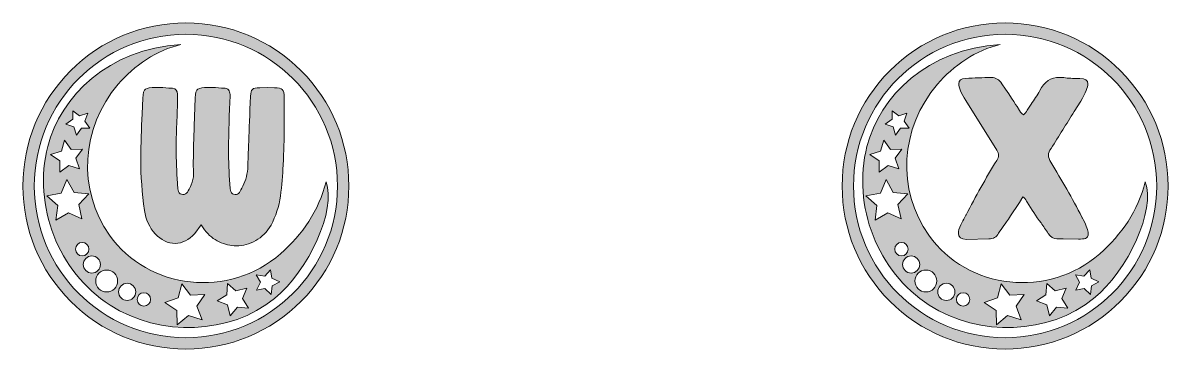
# Model space of a CAD drawing. Header units: inches. Extents: x 0.5 to 37.5, y -17.5 to -0.5.
# Drawn here: x 30.51 to 37.49, y -12.49 to -10.51 of the extents above; entities that cross this region are included whole.
import ezdxf

# ---------------------------------------------------------------- set-up
doc = ezdxf.new("R2010")
doc.units = ezdxf.units.IN
doc.header["$MEASUREMENT"] = 0
doc.layers.add('Layer 1', color=7, linetype='Continuous')

# ---------------------------------------------------------------- blocks, each defined once
blk = doc.blocks.new('block 7')
at = {"layer": 'Layer 1', "true_color": 0xdaaa6d}
h = blk.add_hatch(color=43, dxfattribs=at)
h.dxf.hatch_style = 2
edge = h.paths.add_edge_path()
edge.add_spline(control_points=[(37.2033, -10.7966), (37.0155, -10.6088), (36.7657, -10.5053), (36.5, -10.5053), (36.2343, -10.5053), (35.9845, -10.6088), (35.7966, -10.7966), (35.6088, -10.9845), (35.5053, -11.2343), (35.5053, -11.5), (35.5053, -11.7657), (35.6088, -12.0155), (35.7966, -12.2033), (35.9845, -12.3912), (36.2343, -12.4947), (36.5, -12.4947), (36.7657, -12.4947), (37.0155, -12.3912), (37.2033, -12.2033), (37.3912, -12.0155), (37.4947, -11.7657), (37.4947, -11.5), (37.4947, -11.2343), (37.3912, -10.9845), (37.2033, -10.7966)], knot_values=[0, 0, 0, 0, 1, 1, 1, 2, 2, 2, 3, 3, 3, 4, 4, 4, 5, 5, 5, 6, 6, 6, 7, 7, 7, 8, 8, 8, 8], degree=3, periodic=1)
edge = h.paths.add_edge_path()
edge.add_spline(control_points=[(36.5, -12.4254), (35.9889, -12.4254), (35.5746, -12.0111), (35.5746, -11.5), (35.5746, -10.9889), (35.9889, -10.5746), (36.5, -10.5746), (37.0111, -10.5746), (37.4254, -10.9889), (37.4254, -11.5), (37.4254, -12.0111), (37.0111, -12.4254), (36.5, -12.4254)], knot_values=[0, 0, 0, 0, 1, 1, 1, 2, 2, 2, 3, 3, 3, 4, 4, 4, 4], degree=3, periodic=1)
h = blk.add_hatch(color=43, dxfattribs=at)
h.dxf.hatch_style = 2
edge = h.paths.add_edge_path()
edge.add_spline(control_points=[(37.3557, -11.4749), (37.3103, -11.6525), (37.2129, -11.7943), (37.0777, -11.9133), (36.7665, -12.1872), (36.2717, -12.136), (36.034, -11.7998), (35.8381, -11.5227), (35.8574, -11.1491), (36.0875, -10.878), (36.1803, -10.7687), (36.3257, -10.6687), (36.4691, -10.6378), (36.0299, -10.6613), (35.7339, -10.9545), (35.6569, -11.2583), (35.5648, -11.6213), (35.7211, -12.0226), (36.037, -12.2261), (36.3434, -12.4233), (36.7691, -12.4066), (37.0403, -12.1867), (37.2528, -12.0144), (37.4189, -11.6419), (37.3557, -11.4749)], knot_values=[0, 0, 0, 0, 1, 1, 1, 2, 2, 2, 3, 3, 3, 4, 4, 4, 5, 5, 5, 6, 6, 6, 7, 7, 7, 8, 8, 8, 8], degree=3, periodic=1)
h.paths.add_polyline_path([(35.8097, -11.0408), (35.8514, -11.0725), (35.9011, -11.0561), (35.8839, -11.1055), (35.9148, -11.1477), (35.8625, -11.1466), (35.8319, -11.1891), (35.8168, -11.139), (35.7669, -11.123), (35.8099, -11.0931)])
h.paths.add_polyline_path([(35.7399, -11.2867), (35.7596, -11.2207), (35.8, -11.2765), (35.8689, -11.2748), (35.8283, -11.3305), (35.8511, -11.3955), (35.7856, -11.374), (35.7309, -11.4158), (35.731, -11.347), (35.6744, -11.3078)])
h.paths.add_polyline_path([(35.7073, -11.7082), (35.718, -11.6194), (35.6509, -11.5602), (35.7387, -11.543), (35.7742, -11.4609), (35.8177, -11.5391), (35.9067, -11.5475), (35.8459, -11.613), (35.8654, -11.7003), (35.7842, -11.6627)])
edge = h.paths.add_edge_path()
edge.add_spline(control_points=[(35.8263, -11.8854), (35.8263, -11.8628), (35.8447, -11.8444), (35.8673, -11.8444), (35.89, -11.8444), (35.9083, -11.8628), (35.9083, -11.8854), (35.9083, -11.9081), (35.89, -11.9264), (35.8673, -11.9264), (35.8447, -11.9264), (35.8263, -11.9081), (35.8263, -11.8854)], knot_values=[0, 0, 0, 0, 1, 1, 1, 2, 2, 2, 3, 3, 3, 4, 4, 4, 4], degree=3, periodic=1)
edge = h.paths.add_edge_path()
edge.add_spline(control_points=[(35.874, -11.9788), (35.874, -11.9499), (35.8974, -11.9264), (35.9263, -11.9264), (35.9553, -11.9264), (35.9787, -11.9499), (35.9787, -11.9788), (35.9787, -12.0077), (35.9553, -12.0312), (35.9263, -12.0312), (35.8974, -12.0312), (35.874, -12.0077), (35.874, -11.9788)], knot_values=[0, 0, 0, 0, 1, 1, 1, 2, 2, 2, 3, 3, 3, 4, 4, 4, 4], degree=3, periodic=1)
edge = h.paths.add_edge_path()
edge.add_spline(control_points=[(36.0165, -12.1459), (35.9797, -12.1459), (35.9499, -12.116), (35.9499, -12.0793), (35.9499, -12.0425), (35.9797, -12.0127), (36.0165, -12.0127), (36.0533, -12.0127), (36.0831, -12.0425), (36.0831, -12.0793), (36.0831, -12.116), (36.0533, -12.1459), (36.0165, -12.1459)], knot_values=[0, 0, 0, 0, 1, 1, 1, 2, 2, 2, 3, 3, 3, 4, 4, 4, 4], degree=3, periodic=1)
edge = h.paths.add_edge_path()
edge.add_spline(control_points=[(36.1416, -12.1982), (36.1126, -12.1982), (36.0892, -12.1748), (36.0892, -12.1459), (36.0892, -12.1169), (36.1126, -12.0935), (36.1416, -12.0935), (36.1705, -12.0935), (36.1939, -12.1169), (36.1939, -12.1459), (36.1939, -12.1748), (36.1705, -12.1982), (36.1416, -12.1982)], knot_values=[0, 0, 0, 0, 1, 1, 1, 2, 2, 2, 3, 3, 3, 4, 4, 4, 4], degree=3, periodic=1)
edge = h.paths.add_edge_path()
edge.add_spline(control_points=[(36.2436, -12.2326), (36.2209, -12.2326), (36.2026, -12.2142), (36.2026, -12.1916), (36.2026, -12.1689), (36.2209, -12.1506), (36.2436, -12.1506), (36.2662, -12.1506), (36.2846, -12.1689), (36.2846, -12.1916), (36.2846, -12.2142), (36.2662, -12.2326), (36.2436, -12.2326)], knot_values=[0, 0, 0, 0, 1, 1, 1, 2, 2, 2, 3, 3, 3, 4, 4, 4, 4], degree=3, periodic=1)
h.paths.add_polyline_path([(36.5989, -12.3153), (36.515, -12.2908), (36.4473, -12.346), (36.4447, -12.2587), (36.3713, -12.2114), (36.4535, -12.1819), (36.4758, -12.0975), (36.5292, -12.1666), (36.6164, -12.1617), (36.5673, -12.2339)])
h.paths.add_polyline_path([(36.8141, -12.2385), (36.7704, -12.2917), (36.7547, -12.2247), (36.6906, -12.1996), (36.7495, -12.1639), (36.7536, -12.0952), (36.8057, -12.1403), (36.8723, -12.1229), (36.8456, -12.1863), (36.8827, -12.2443)])
h.paths.add_polyline_path([(37.0265, -12.1089), (37.0203, -12.1608), (36.9828, -12.1243), (36.9315, -12.1344), (36.9547, -12.0875), (36.9292, -12.0417), (36.981, -12.0493), (37.0166, -12.0109), (37.0254, -12.0625), (37.0729, -12.0845)])
at = {"layer": 'Layer 1', "lineweight": 0}
for points in [[(35.8097, -11.0408), (35.8514, -11.0725), (35.9011, -11.0561), (35.8839, -11.1055), (35.9148, -11.1477), (35.8625, -11.1466), (35.8319, -11.1891), (35.8168, -11.139), (35.7669, -11.123), (35.8099, -11.0931), (35.8097, -11.0408)], [(35.7399, -11.2867), (35.7596, -11.2207), (35.8, -11.2765), (35.8689, -11.2748), (35.8283, -11.3305), (35.8511, -11.3955), (35.7856, -11.374), (35.7309, -11.4158), (35.731, -11.347), (35.6744, -11.3078), (35.7399, -11.2867)], [(35.7073, -11.7082), (35.718, -11.6194), (35.6509, -11.5602), (35.7387, -11.543), (35.7742, -11.4609), (35.8177, -11.5391), (35.9067, -11.5475), (35.8459, -11.613), (35.8654, -11.7003), (35.7842, -11.6627), (35.7073, -11.7082)], [(37.0265, -12.1089), (37.0203, -12.1608), (36.9828, -12.1243), (36.9315, -12.1344), (36.9547, -12.0875), (36.9292, -12.0417), (36.981, -12.0493), (37.0166, -12.0109), (37.0254, -12.0625), (37.0729, -12.0845), (37.0265, -12.1089)], [(36.5989, -12.3153), (36.515, -12.2908), (36.4473, -12.346), (36.4447, -12.2587), (36.3713, -12.2114), (36.4535, -12.1819), (36.4758, -12.0975), (36.5292, -12.1666), (36.6164, -12.1617), (36.5673, -12.2339), (36.5989, -12.3153)], [(36.8141, -12.2385), (36.7704, -12.2917), (36.7547, -12.2247), (36.6906, -12.1996), (36.7495, -12.1639), (36.7536, -12.0952), (36.8057, -12.1403), (36.8723, -12.1229), (36.8456, -12.1863), (36.8827, -12.2443), (36.8141, -12.2385)]]:
    blk.add_lwpolyline(points, dxfattribs=at)
for points, knots in [([(37.2033, -10.7966), (37.0155, -10.6088), (36.7657, -10.5053), (36.5, -10.5053), (36.2343, -10.5053), (35.9845, -10.6088), (35.7966, -10.7966), (35.6088, -10.9845), (35.5053, -11.2343), (35.5053, -11.5), (35.5053, -11.7657), (35.6088, -12.0155), (35.7966, -12.2033), (35.9845, -12.3912), (36.2343, -12.4947), (36.5, -12.4947), (36.7657, -12.4947), (37.0155, -12.3912), (37.2033, -12.2033), (37.3912, -12.0155), (37.4947, -11.7657), (37.4947, -11.5), (37.4947, -11.2343), (37.3912, -10.9845), (37.2033, -10.7966)], [0, 0, 0, 0, 1, 1, 1, 2, 2, 2, 3, 3, 3, 4, 4, 4, 5, 5, 5, 6, 6, 6, 7, 7, 7, 8, 8, 8, 8]), ([(36.5, -12.4254), (35.9889, -12.4254), (35.5746, -12.0111), (35.5746, -11.5), (35.5746, -10.9889), (35.9889, -10.5746), (36.5, -10.5746), (37.0111, -10.5746), (37.4254, -10.9889), (37.4254, -11.5), (37.4254, -12.0111), (37.0111, -12.4254), (36.5, -12.4254)], [0, 0, 0, 0, 1, 1, 1, 2, 2, 2, 3, 3, 3, 4, 4, 4, 4]), ([(37.3557, -11.4749), (37.3103, -11.6525), (37.2129, -11.7943), (37.0777, -11.9133), (36.7665, -12.1872), (36.2717, -12.136), (36.034, -11.7998), (35.8381, -11.5227), (35.8574, -11.1491), (36.0875, -10.878), (36.1803, -10.7687), (36.3257, -10.6687), (36.4691, -10.6378), (36.0299, -10.6613), (35.7339, -10.9545), (35.6569, -11.2583), (35.5648, -11.6213), (35.7211, -12.0226), (36.037, -12.2261), (36.3434, -12.4233), (36.7691, -12.4066), (37.0403, -12.1867), (37.2528, -12.0144), (37.4189, -11.6419), (37.3557, -11.4749)], [0, 0, 0, 0, 1, 1, 1, 2, 2, 2, 3, 3, 3, 4, 4, 4, 5, 5, 5, 6, 6, 6, 7, 7, 7, 8, 8, 8, 8]), ([(35.8263, -11.8854), (35.8263, -11.8628), (35.8447, -11.8444), (35.8673, -11.8444), (35.89, -11.8444), (35.9083, -11.8628), (35.9083, -11.8854), (35.9083, -11.9081), (35.89, -11.9264), (35.8673, -11.9264), (35.8447, -11.9264), (35.8263, -11.9081), (35.8263, -11.8854)], [0, 0, 0, 0, 1, 1, 1, 2, 2, 2, 3, 3, 3, 4, 4, 4, 4]), ([(35.874, -11.9788), (35.874, -11.9499), (35.8974, -11.9264), (35.9263, -11.9264), (35.9553, -11.9264), (35.9787, -11.9499), (35.9787, -11.9788), (35.9787, -12.0077), (35.9553, -12.0312), (35.9263, -12.0312), (35.8974, -12.0312), (35.874, -12.0077), (35.874, -11.9788)], [0, 0, 0, 0, 1, 1, 1, 2, 2, 2, 3, 3, 3, 4, 4, 4, 4]), ([(36.0165, -12.1459), (35.9797, -12.1459), (35.9499, -12.116), (35.9499, -12.0793), (35.9499, -12.0425), (35.9797, -12.0127), (36.0165, -12.0127), (36.0533, -12.0127), (36.0831, -12.0425), (36.0831, -12.0793), (36.0831, -12.116), (36.0533, -12.1459), (36.0165, -12.1459)], [0, 0, 0, 0, 1, 1, 1, 2, 2, 2, 3, 3, 3, 4, 4, 4, 4]), ([(36.1416, -12.1982), (36.1126, -12.1982), (36.0892, -12.1748), (36.0892, -12.1459), (36.0892, -12.1169), (36.1126, -12.0935), (36.1416, -12.0935), (36.1705, -12.0935), (36.1939, -12.1169), (36.1939, -12.1459), (36.1939, -12.1748), (36.1705, -12.1982), (36.1416, -12.1982)], [0, 0, 0, 0, 1, 1, 1, 2, 2, 2, 3, 3, 3, 4, 4, 4, 4]), ([(36.2436, -12.2326), (36.2209, -12.2326), (36.2026, -12.2142), (36.2026, -12.1916), (36.2026, -12.1689), (36.2209, -12.1506), (36.2436, -12.1506), (36.2662, -12.1506), (36.2846, -12.1689), (36.2846, -12.1916), (36.2846, -12.2142), (36.2662, -12.2326), (36.2436, -12.2326)], [0, 0, 0, 0, 1, 1, 1, 2, 2, 2, 3, 3, 3, 4, 4, 4, 4])]:
    blk.add_open_spline(points, degree=3, knots=knots, dxfattribs=at)
blk = doc.blocks.new('block 6')
at = {"layer": 'Layer 1', "true_color": 0xdaaa6d}
h = blk.add_hatch(color=43, dxfattribs=at)
h.dxf.hatch_style = 2
edge = h.paths.add_edge_path()
edge.add_spline(control_points=[(36.2148, -11.7898), (36.2148, -11.7751), (36.2197, -11.7576), (36.2295, -11.7372), (36.2482, -11.6996), (36.2593, -11.6792), (36.2625, -11.6759), (36.3197, -11.5633), (36.3817, -11.4531), (36.4486, -11.3454), (36.456, -11.3339), (36.4596, -11.3233), (36.4596, -11.3135), (36.4596, -11.3029), (36.456, -11.2923), (36.4486, -11.2817), (36.4486, -11.2817), (36.2601, -10.9793), (36.2601, -10.9793), (36.2315, -10.9344), (36.2172, -10.9001), (36.2172, -10.8764), (36.2172, -10.856), (36.2311, -10.8454), (36.2589, -10.8446), (36.3111, -10.8405), (36.3637, -10.8385), (36.4168, -10.8385), (36.4429, -10.8385), (36.4641, -10.8511), (36.4805, -10.8764), (36.5433, -10.9703), (36.5772, -11.0213), (36.5821, -11.0295), (36.5886, -11.0442), (36.5984, -11.0564), (36.6115, -11.0662), (36.6221, -11.0589), (36.6298, -11.0495), (36.6347, -11.038), (36.6347, -11.038), (36.658, -11.0013), (36.658, -11.0013), (36.6776, -10.9744), (36.6955, -10.9466), (36.7119, -10.9181), (36.7388, -10.8642), (36.7788, -10.8373), (36.8319, -10.8373), (36.8425, -10.8373), (36.8547, -10.8383), (36.8686, -10.8403), (36.8825, -10.8424), (36.8969, -10.8434), (36.912, -10.8434), (36.9271, -10.8434), (36.942, -10.8438), (36.9567, -10.8446), (36.9894, -10.8446), (37.0057, -10.8556), (37.0057, -10.8777), (37.0057, -10.8972), (36.991, -10.9319), (36.9616, -10.9817), (36.9616, -10.9817), (36.9212, -11.0454), (36.9212, -11.0454), (36.8755, -11.1205), (36.8286, -11.1956), (36.7804, -11.2707), (36.7698, -11.2854), (36.7645, -11.2993), (36.7645, -11.3123), (36.7645, -11.3254), (36.7694, -11.3397), (36.7792, -11.3552), (36.8461, -11.4637), (36.9094, -11.5751), (36.969, -11.6894), (36.9706, -11.6943), (36.9731, -11.6996), (36.9763, -11.7053), (36.9967, -11.7437), (37.0069, -11.7714), (37.0069, -11.7886), (37.0069, -11.8057), (37.0014, -11.8159), (36.9904, -11.8192), (36.9794, -11.8224), (36.9653, -11.8241), (36.9482, -11.8241), (36.9482, -11.8241), (36.8539, -11.8229), (36.8539, -11.8229), (36.8539, -11.8229), (36.8159, -11.8216), (36.8159, -11.8216), (36.7955, -11.8216), (36.778, -11.8108), (36.7633, -11.7892), (36.7486, -11.7676), (36.7339, -11.7462), (36.7192, -11.7249), (36.6882, -11.6841), (36.66, -11.6417), (36.6347, -11.5976), (36.6347, -11.5976), (36.6311, -11.5915), (36.6311, -11.5915), (36.6253, -11.58), (36.618, -11.5719), (36.609, -11.567), (36.547, -11.6617), (36.5082, -11.7196), (36.4927, -11.7408), (36.4813, -11.7563), (36.4702, -11.7723), (36.4596, -11.7886), (36.4474, -11.8114), (36.4278, -11.8229), (36.4009, -11.8229), (36.4009, -11.8229), (36.2637, -11.8253), (36.2637, -11.8253), (36.2311, -11.8237), (36.2148, -11.8118), (36.2148, -11.7898)], knot_values=[0, 0, 0, 0, 1, 1, 1, 2, 2, 2, 3, 3, 3, 4, 4, 4, 5, 5, 5, 6, 6, 6, 7, 7, 7, 8, 8, 8, 9, 9, 9, 10, 10, 10, 11, 11, 11, 12, 12, 12, 13, 13, 13, 14, 14, 14, 15, 15, 15, 16, 16, 16, 17, 17, 17, 18, 18, 18, 19, 19, 19, 20, 20, 20, 21, 21, 21, 22, 22, 22, 23, 23, 23, 24, 24, 24, 25, 25, 25, 26, 26, 26, 27, 27, 27, 28, 28, 28, 29, 29, 29, 30, 30, 30, 31, 31, 31, 32, 32, 32, 33, 33, 33, 34, 34, 34, 35, 35, 35, 36, 36, 36, 37, 37, 37, 38, 38, 38, 39, 39, 39, 40, 40, 40, 41, 41, 41, 42, 42, 42, 42], degree=3, periodic=1)
at = {"layer": 'Layer 1', "lineweight": 0}
blk.add_open_spline([(36.2148, -11.7898), (36.2148, -11.7751), (36.2197, -11.7576), (36.2295, -11.7372), (36.2482, -11.6996), (36.2593, -11.6792), (36.2625, -11.6759), (36.3197, -11.5633), (36.3817, -11.4531), (36.4486, -11.3454), (36.456, -11.3339), (36.4596, -11.3233), (36.4596, -11.3135), (36.4596, -11.3029), (36.456, -11.2923), (36.4486, -11.2817), (36.4486, -11.2817), (36.2601, -10.9793), (36.2601, -10.9793), (36.2315, -10.9344), (36.2172, -10.9001), (36.2172, -10.8764), (36.2172, -10.856), (36.2311, -10.8454), (36.2589, -10.8446), (36.3111, -10.8405), (36.3637, -10.8385), (36.4168, -10.8385), (36.4429, -10.8385), (36.4641, -10.8511), (36.4805, -10.8764), (36.5433, -10.9703), (36.5772, -11.0213), (36.5821, -11.0295), (36.5886, -11.0442), (36.5984, -11.0564), (36.6115, -11.0662), (36.6221, -11.0589), (36.6298, -11.0495), (36.6347, -11.038), (36.6347, -11.038), (36.658, -11.0013), (36.658, -11.0013), (36.6776, -10.9744), (36.6955, -10.9466), (36.7119, -10.9181), (36.7388, -10.8642), (36.7788, -10.8373), (36.8319, -10.8373), (36.8425, -10.8373), (36.8547, -10.8383), (36.8686, -10.8403), (36.8825, -10.8424), (36.8969, -10.8434), (36.912, -10.8434), (36.9271, -10.8434), (36.942, -10.8438), (36.9567, -10.8446), (36.9894, -10.8446), (37.0057, -10.8556), (37.0057, -10.8777), (37.0057, -10.8972), (36.991, -10.9319), (36.9616, -10.9817), (36.9616, -10.9817), (36.9212, -11.0454), (36.9212, -11.0454), (36.8755, -11.1205), (36.8286, -11.1956), (36.7804, -11.2707), (36.7698, -11.2854), (36.7645, -11.2993), (36.7645, -11.3123), (36.7645, -11.3254), (36.7694, -11.3397), (36.7792, -11.3552), (36.8461, -11.4637), (36.9094, -11.5751), (36.969, -11.6894), (36.9706, -11.6943), (36.9731, -11.6996), (36.9763, -11.7053), (36.9967, -11.7437), (37.0069, -11.7714), (37.0069, -11.7886), (37.0069, -11.8057), (37.0014, -11.8159), (36.9904, -11.8192), (36.9794, -11.8224), (36.9653, -11.8241), (36.9482, -11.8241), (36.9482, -11.8241), (36.8539, -11.8229), (36.8539, -11.8229), (36.8539, -11.8229), (36.8159, -11.8216), (36.8159, -11.8216), (36.7955, -11.8216), (36.778, -11.8108), (36.7633, -11.7892), (36.7486, -11.7676), (36.7339, -11.7462), (36.7192, -11.7249), (36.6882, -11.6841), (36.66, -11.6417), (36.6347, -11.5976), (36.6347, -11.5976), (36.6311, -11.5915), (36.6311, -11.5915), (36.6253, -11.58), (36.618, -11.5719), (36.609, -11.567), (36.547, -11.6617), (36.5082, -11.7196), (36.4927, -11.7408), (36.4813, -11.7563), (36.4702, -11.7723), (36.4596, -11.7886), (36.4474, -11.8114), (36.4278, -11.8229), (36.4009, -11.8229), (36.4009, -11.8229), (36.2637, -11.8253), (36.2637, -11.8253), (36.2311, -11.8237), (36.2148, -11.8118), (36.2148, -11.7898)], degree=3, knots=[0, 0, 0, 0, 1, 1, 1, 2, 2, 2, 3, 3, 3, 4, 4, 4, 5, 5, 5, 6, 6, 6, 7, 7, 7, 8, 8, 8, 9, 9, 9, 10, 10, 10, 11, 11, 11, 12, 12, 12, 13, 13, 13, 14, 14, 14, 15, 15, 15, 16, 16, 16, 17, 17, 17, 18, 18, 18, 19, 19, 19, 20, 20, 20, 21, 21, 21, 22, 22, 22, 23, 23, 23, 24, 24, 24, 25, 25, 25, 26, 26, 26, 27, 27, 27, 28, 28, 28, 29, 29, 29, 30, 30, 30, 31, 31, 31, 32, 32, 32, 33, 33, 33, 34, 34, 34, 35, 35, 35, 36, 36, 36, 37, 37, 37, 38, 38, 38, 39, 39, 39, 40, 40, 40, 41, 41, 41, 42, 42, 42, 42], dxfattribs=at)
at = {"layer": 'Layer 1'}
blk.add_blockref('block 7', (0, 0), dxfattribs=at)
blk = doc.blocks.new('block 9')
at = {"layer": 'Layer 1', "true_color": 0xdaaa6d}
h = blk.add_hatch(color=43, dxfattribs=at)
h.dxf.hatch_style = 2
edge = h.paths.add_edge_path()
edge.add_spline(control_points=[(32.2033, -10.7966), (32.0155, -10.6088), (31.7657, -10.5053), (31.5, -10.5053), (31.2343, -10.5053), (30.9845, -10.6088), (30.7966, -10.7966), (30.6088, -10.9845), (30.5053, -11.2343), (30.5053, -11.5), (30.5053, -11.7657), (30.6088, -12.0155), (30.7966, -12.2033), (30.9845, -12.3912), (31.2343, -12.4947), (31.5, -12.4947), (31.7657, -12.4947), (32.0155, -12.3912), (32.2033, -12.2033), (32.3912, -12.0155), (32.4947, -11.7657), (32.4947, -11.5), (32.4947, -11.2343), (32.3912, -10.9845), (32.2033, -10.7966)], knot_values=[0, 0, 0, 0, 1, 1, 1, 2, 2, 2, 3, 3, 3, 4, 4, 4, 5, 5, 5, 6, 6, 6, 7, 7, 7, 8, 8, 8, 8], degree=3, periodic=1)
edge = h.paths.add_edge_path()
edge.add_spline(control_points=[(31.5, -12.4254), (30.9889, -12.4254), (30.5746, -12.0111), (30.5746, -11.5), (30.5746, -10.9889), (30.9889, -10.5746), (31.5, -10.5746), (32.0111, -10.5746), (32.4254, -10.9889), (32.4254, -11.5), (32.4254, -12.0111), (32.0111, -12.4254), (31.5, -12.4254)], knot_values=[0, 0, 0, 0, 1, 1, 1, 2, 2, 2, 3, 3, 3, 4, 4, 4, 4], degree=3, periodic=1)
h = blk.add_hatch(color=43, dxfattribs=at)
h.dxf.hatch_style = 2
edge = h.paths.add_edge_path()
edge.add_spline(control_points=[(32.3557, -11.4749), (32.3103, -11.6525), (32.2129, -11.7943), (32.0777, -11.9133), (31.7665, -12.1872), (31.2717, -12.136), (31.034, -11.7998), (30.8381, -11.5227), (30.8574, -11.1491), (31.0875, -10.878), (31.1803, -10.7687), (31.3257, -10.6687), (31.4691, -10.6378), (31.0299, -10.6613), (30.7339, -10.9545), (30.6569, -11.2583), (30.5648, -11.6213), (30.7211, -12.0226), (31.037, -12.2261), (31.3434, -12.4233), (31.7691, -12.4066), (32.0403, -12.1867), (32.2528, -12.0144), (32.4189, -11.6419), (32.3557, -11.4749)], knot_values=[0, 0, 0, 0, 1, 1, 1, 2, 2, 2, 3, 3, 3, 4, 4, 4, 5, 5, 5, 6, 6, 6, 7, 7, 7, 8, 8, 8, 8], degree=3, periodic=1)
h.paths.add_polyline_path([(30.8097, -11.0408), (30.8514, -11.0725), (30.9011, -11.0561), (30.8839, -11.1055), (30.9148, -11.1477), (30.8625, -11.1466), (30.8319, -11.1891), (30.8168, -11.139), (30.7669, -11.123), (30.8099, -11.0931)])
h.paths.add_polyline_path([(30.7399, -11.2867), (30.7596, -11.2207), (30.8, -11.2765), (30.8689, -11.2748), (30.8283, -11.3305), (30.8511, -11.3955), (30.7856, -11.374), (30.7309, -11.4158), (30.731, -11.347), (30.6744, -11.3078)])
h.paths.add_polyline_path([(30.7073, -11.7082), (30.718, -11.6194), (30.6509, -11.5602), (30.7387, -11.543), (30.7742, -11.4609), (30.8177, -11.5391), (30.9067, -11.5475), (30.8459, -11.613), (30.8654, -11.7003), (30.7842, -11.6627)])
edge = h.paths.add_edge_path()
edge.add_spline(control_points=[(30.8263, -11.8854), (30.8263, -11.8628), (30.8447, -11.8444), (30.8673, -11.8444), (30.89, -11.8444), (30.9083, -11.8628), (30.9083, -11.8854), (30.9083, -11.9081), (30.89, -11.9264), (30.8673, -11.9264), (30.8447, -11.9264), (30.8263, -11.9081), (30.8263, -11.8854)], knot_values=[0, 0, 0, 0, 1, 1, 1, 2, 2, 2, 3, 3, 3, 4, 4, 4, 4], degree=3, periodic=1)
edge = h.paths.add_edge_path()
edge.add_spline(control_points=[(30.874, -11.9788), (30.874, -11.9499), (30.8974, -11.9264), (30.9263, -11.9264), (30.9553, -11.9264), (30.9787, -11.9499), (30.9787, -11.9788), (30.9787, -12.0077), (30.9553, -12.0312), (30.9263, -12.0312), (30.8974, -12.0312), (30.874, -12.0077), (30.874, -11.9788)], knot_values=[0, 0, 0, 0, 1, 1, 1, 2, 2, 2, 3, 3, 3, 4, 4, 4, 4], degree=3, periodic=1)
edge = h.paths.add_edge_path()
edge.add_spline(control_points=[(31.0165, -12.1459), (30.9797, -12.1459), (30.9499, -12.116), (30.9499, -12.0793), (30.9499, -12.0425), (30.9797, -12.0127), (31.0165, -12.0127), (31.0533, -12.0127), (31.0831, -12.0425), (31.0831, -12.0793), (31.0831, -12.116), (31.0533, -12.1459), (31.0165, -12.1459)], knot_values=[0, 0, 0, 0, 1, 1, 1, 2, 2, 2, 3, 3, 3, 4, 4, 4, 4], degree=3, periodic=1)
edge = h.paths.add_edge_path()
edge.add_spline(control_points=[(31.1416, -12.1982), (31.1126, -12.1982), (31.0892, -12.1748), (31.0892, -12.1459), (31.0892, -12.1169), (31.1126, -12.0935), (31.1416, -12.0935), (31.1705, -12.0935), (31.1939, -12.1169), (31.1939, -12.1459), (31.1939, -12.1748), (31.1705, -12.1982), (31.1416, -12.1982)], knot_values=[0, 0, 0, 0, 1, 1, 1, 2, 2, 2, 3, 3, 3, 4, 4, 4, 4], degree=3, periodic=1)
edge = h.paths.add_edge_path()
edge.add_spline(control_points=[(31.2436, -12.2326), (31.2209, -12.2326), (31.2026, -12.2142), (31.2026, -12.1916), (31.2026, -12.1689), (31.2209, -12.1506), (31.2436, -12.1506), (31.2662, -12.1506), (31.2846, -12.1689), (31.2846, -12.1916), (31.2846, -12.2142), (31.2662, -12.2326), (31.2436, -12.2326)], knot_values=[0, 0, 0, 0, 1, 1, 1, 2, 2, 2, 3, 3, 3, 4, 4, 4, 4], degree=3, periodic=1)
h.paths.add_polyline_path([(31.5989, -12.3153), (31.515, -12.2908), (31.4473, -12.346), (31.4447, -12.2587), (31.3713, -12.2114), (31.4535, -12.1819), (31.4758, -12.0975), (31.5292, -12.1666), (31.6164, -12.1617), (31.5673, -12.2339)])
h.paths.add_polyline_path([(31.8141, -12.2385), (31.7704, -12.2917), (31.7547, -12.2247), (31.6906, -12.1996), (31.7495, -12.1639), (31.7536, -12.0952), (31.8057, -12.1403), (31.8723, -12.1229), (31.8456, -12.1863), (31.8827, -12.2443)])
h.paths.add_polyline_path([(32.0265, -12.1089), (32.0203, -12.1608), (31.9828, -12.1243), (31.9315, -12.1344), (31.9547, -12.0875), (31.9292, -12.0417), (31.981, -12.0493), (32.0166, -12.0109), (32.0254, -12.0625), (32.0729, -12.0845)])
at = {"layer": 'Layer 1', "lineweight": 0}
for points in [[(30.8097, -11.0408), (30.8514, -11.0725), (30.9011, -11.0561), (30.8839, -11.1055), (30.9148, -11.1477), (30.8625, -11.1466), (30.8319, -11.1891), (30.8168, -11.139), (30.7669, -11.123), (30.8099, -11.0931), (30.8097, -11.0408)], [(30.7399, -11.2867), (30.7596, -11.2207), (30.8, -11.2765), (30.8689, -11.2748), (30.8283, -11.3305), (30.8511, -11.3955), (30.7856, -11.374), (30.7309, -11.4158), (30.731, -11.347), (30.6744, -11.3078), (30.7399, -11.2867)], [(30.7073, -11.7082), (30.718, -11.6194), (30.6509, -11.5602), (30.7387, -11.543), (30.7742, -11.4609), (30.8177, -11.5391), (30.9067, -11.5475), (30.8459, -11.613), (30.8654, -11.7003), (30.7842, -11.6627), (30.7073, -11.7082)], [(32.0265, -12.1089), (32.0203, -12.1608), (31.9828, -12.1243), (31.9315, -12.1344), (31.9547, -12.0875), (31.9292, -12.0417), (31.981, -12.0493), (32.0166, -12.0109), (32.0254, -12.0625), (32.0729, -12.0845), (32.0265, -12.1089)], [(31.5989, -12.3153), (31.515, -12.2908), (31.4473, -12.346), (31.4447, -12.2587), (31.3713, -12.2114), (31.4535, -12.1819), (31.4758, -12.0975), (31.5292, -12.1666), (31.6164, -12.1617), (31.5673, -12.2339), (31.5989, -12.3153)], [(31.8141, -12.2385), (31.7704, -12.2917), (31.7547, -12.2247), (31.6906, -12.1996), (31.7495, -12.1639), (31.7536, -12.0952), (31.8057, -12.1403), (31.8723, -12.1229), (31.8456, -12.1863), (31.8827, -12.2443), (31.8141, -12.2385)]]:
    blk.add_lwpolyline(points, dxfattribs=at)
for points, knots in [([(32.2033, -10.7966), (32.0155, -10.6088), (31.7657, -10.5053), (31.5, -10.5053), (31.2343, -10.5053), (30.9845, -10.6088), (30.7966, -10.7966), (30.6088, -10.9845), (30.5053, -11.2343), (30.5053, -11.5), (30.5053, -11.7657), (30.6088, -12.0155), (30.7966, -12.2033), (30.9845, -12.3912), (31.2343, -12.4947), (31.5, -12.4947), (31.7657, -12.4947), (32.0155, -12.3912), (32.2033, -12.2033), (32.3912, -12.0155), (32.4947, -11.7657), (32.4947, -11.5), (32.4947, -11.2343), (32.3912, -10.9845), (32.2033, -10.7966)], [0, 0, 0, 0, 1, 1, 1, 2, 2, 2, 3, 3, 3, 4, 4, 4, 5, 5, 5, 6, 6, 6, 7, 7, 7, 8, 8, 8, 8]), ([(31.5, -12.4254), (30.9889, -12.4254), (30.5746, -12.0111), (30.5746, -11.5), (30.5746, -10.9889), (30.9889, -10.5746), (31.5, -10.5746), (32.0111, -10.5746), (32.4254, -10.9889), (32.4254, -11.5), (32.4254, -12.0111), (32.0111, -12.4254), (31.5, -12.4254)], [0, 0, 0, 0, 1, 1, 1, 2, 2, 2, 3, 3, 3, 4, 4, 4, 4]), ([(32.3557, -11.4749), (32.3103, -11.6525), (32.2129, -11.7943), (32.0777, -11.9133), (31.7665, -12.1872), (31.2717, -12.136), (31.034, -11.7998), (30.8381, -11.5227), (30.8574, -11.1491), (31.0875, -10.878), (31.1803, -10.7687), (31.3257, -10.6687), (31.4691, -10.6378), (31.0299, -10.6613), (30.7339, -10.9545), (30.6569, -11.2583), (30.5648, -11.6213), (30.7211, -12.0226), (31.037, -12.2261), (31.3434, -12.4233), (31.7691, -12.4066), (32.0403, -12.1867), (32.2528, -12.0144), (32.4189, -11.6419), (32.3557, -11.4749)], [0, 0, 0, 0, 1, 1, 1, 2, 2, 2, 3, 3, 3, 4, 4, 4, 5, 5, 5, 6, 6, 6, 7, 7, 7, 8, 8, 8, 8]), ([(30.8263, -11.8854), (30.8263, -11.8628), (30.8447, -11.8444), (30.8673, -11.8444), (30.89, -11.8444), (30.9083, -11.8628), (30.9083, -11.8854), (30.9083, -11.9081), (30.89, -11.9264), (30.8673, -11.9264), (30.8447, -11.9264), (30.8263, -11.9081), (30.8263, -11.8854)], [0, 0, 0, 0, 1, 1, 1, 2, 2, 2, 3, 3, 3, 4, 4, 4, 4]), ([(30.874, -11.9788), (30.874, -11.9499), (30.8974, -11.9264), (30.9263, -11.9264), (30.9553, -11.9264), (30.9787, -11.9499), (30.9787, -11.9788), (30.9787, -12.0077), (30.9553, -12.0312), (30.9263, -12.0312), (30.8974, -12.0312), (30.874, -12.0077), (30.874, -11.9788)], [0, 0, 0, 0, 1, 1, 1, 2, 2, 2, 3, 3, 3, 4, 4, 4, 4]), ([(31.0165, -12.1459), (30.9797, -12.1459), (30.9499, -12.116), (30.9499, -12.0793), (30.9499, -12.0425), (30.9797, -12.0127), (31.0165, -12.0127), (31.0533, -12.0127), (31.0831, -12.0425), (31.0831, -12.0793), (31.0831, -12.116), (31.0533, -12.1459), (31.0165, -12.1459)], [0, 0, 0, 0, 1, 1, 1, 2, 2, 2, 3, 3, 3, 4, 4, 4, 4]), ([(31.1416, -12.1982), (31.1126, -12.1982), (31.0892, -12.1748), (31.0892, -12.1459), (31.0892, -12.1169), (31.1126, -12.0935), (31.1416, -12.0935), (31.1705, -12.0935), (31.1939, -12.1169), (31.1939, -12.1459), (31.1939, -12.1748), (31.1705, -12.1982), (31.1416, -12.1982)], [0, 0, 0, 0, 1, 1, 1, 2, 2, 2, 3, 3, 3, 4, 4, 4, 4]), ([(31.2436, -12.2326), (31.2209, -12.2326), (31.2026, -12.2142), (31.2026, -12.1916), (31.2026, -12.1689), (31.2209, -12.1506), (31.2436, -12.1506), (31.2662, -12.1506), (31.2846, -12.1689), (31.2846, -12.1916), (31.2846, -12.2142), (31.2662, -12.2326), (31.2436, -12.2326)], [0, 0, 0, 0, 1, 1, 1, 2, 2, 2, 3, 3, 3, 4, 4, 4, 4])]:
    blk.add_open_spline(points, degree=3, knots=knots, dxfattribs=at)
blk = doc.blocks.new('block 8')
at = {"layer": 'Layer 1', "true_color": 0xdaaa6d}
h = blk.add_hatch(color=43, dxfattribs=at)
h.dxf.hatch_style = 2
edge = h.paths.add_edge_path()
edge.add_spline(control_points=[(31.7034, -11.8409), (31.6693, -11.8247), (31.6396, -11.8003), (31.6143, -11.7678), (31.6143, -11.7678), (31.5929, -11.7369), (31.5929, -11.7369), (31.5929, -11.7369), (31.5549, -11.7892), (31.5549, -11.7892), (31.5184, -11.8296), (31.4784, -11.8498), (31.4349, -11.8498), (31.3889, -11.8498), (31.3483, -11.8304), (31.3131, -11.7916), (31.2778, -11.7528), (31.2558, -11.7053), (31.2471, -11.649), (31.2321, -11.5444), (31.2246, -11.4395), (31.2246, -11.3341), (31.2262, -11.2431), (31.2289, -11.1516), (31.2329, -11.0597), (31.2329, -11.0597), (31.2376, -10.9634), (31.2376, -10.9634), (31.2376, -10.9333), (31.243, -10.9151), (31.2537, -10.9088), (31.2644, -10.9024), (31.2844, -10.8993), (31.3137, -10.8993), (31.3137, -10.8993), (31.3232, -10.8993), (31.3232, -10.8993), (31.3477, -10.8993), (31.3723, -10.9004), (31.3969, -10.9028), (31.3969, -10.9028), (31.4182, -10.904), (31.4182, -10.904), (31.4388, -10.9064), (31.4491, -10.9183), (31.4491, -10.9397), (31.4491, -10.9927), (31.4477, -11.0462), (31.445, -11.1001), (31.4422, -11.1539), (31.4408, -11.2106), (31.4408, -11.27), (31.4408, -11.3413), (31.4436, -11.4122), (31.4491, -11.4827), (31.4491, -11.4827), (31.4491, -11.4969), (31.4491, -11.4969), (31.4499, -11.5112), (31.4521, -11.5236), (31.4557, -11.5343), (31.4592, -11.545), (31.4681, -11.5512), (31.4824, -11.5528), (31.4935, -11.5528), (31.5026, -11.5474), (31.5097, -11.5367), (31.5169, -11.526), (31.5228, -11.5147), (31.5275, -11.5029), (31.5275, -11.5029), (31.5323, -11.4933), (31.5323, -11.4933), (31.5418, -11.472), (31.5466, -11.4502), (31.5466, -11.428), (31.5466, -11.428), (31.5454, -11.3508), (31.5454, -11.3508), (31.5454, -11.2787), (31.5473, -11.2066), (31.5513, -11.1345), (31.5513, -11.1345), (31.5573, -10.9622), (31.5573, -10.9622), (31.5573, -10.9329), (31.5628, -10.9151), (31.5739, -10.9088), (31.585, -10.9024), (31.6052, -10.8993), (31.6345, -10.8993), (31.6345, -10.8993), (31.644, -10.8993), (31.644, -10.8993), (31.6685, -10.8993), (31.6931, -10.9004), (31.7177, -10.9028), (31.7177, -10.9028), (31.739, -10.904), (31.739, -10.904), (31.7525, -10.9056), (31.761, -10.911), (31.7646, -10.9201), (31.7682, -10.9292), (31.7699, -10.9393), (31.7699, -10.9503), (31.7644, -11.0597), (31.7612, -11.1686), (31.7604, -11.2771), (31.7604, -11.3476), (31.7632, -11.4181), (31.7688, -11.4886), (31.7688, -11.4886), (31.7688, -11.4969), (31.7688, -11.4969), (31.7695, -11.5112), (31.7717, -11.5236), (31.7753, -11.5343), (31.7789, -11.545), (31.7873, -11.5512), (31.8008, -11.5528), (31.8119, -11.5528), (31.8204, -11.5484), (31.8264, -11.5397), (31.8323, -11.531), (31.8392, -11.5183), (31.8472, -11.5017), (31.8662, -11.4636), (31.8765, -11.4229), (31.8781, -11.3793), (31.8796, -11.3167), (31.8852, -11.1745), (31.8947, -10.9527), (31.8947, -10.9313), (31.8985, -10.9173), (31.906, -10.9105), (31.9135, -10.9038), (31.9284, -10.9004), (31.9506, -10.9004), (31.9506, -10.9004), (31.9957, -10.8993), (31.9957, -10.8993), (31.9957, -10.8993), (32.0408, -10.9004), (32.0408, -10.9004), (32.0646, -10.9004), (32.0804, -10.9042), (32.0884, -10.9117), (32.0963, -10.9193), (32.1003, -10.9357), (32.1003, -10.961), (32.1003, -10.961), (32.1003, -11.1119), (32.1003, -11.1119), (32.1003, -11.1872), (32.0986, -11.2628), (32.0955, -11.3389), (32.0955, -11.3389), (32.0931, -11.3721), (32.0931, -11.3721), (32.0915, -11.4339), (32.0862, -11.4969), (32.0771, -11.5611), (32.068, -11.6252), (32.0488, -11.6843), (32.0195, -11.7381), (31.9949, -11.7801), (31.9638, -11.8118), (31.9262, -11.8332), (31.8885, -11.8546), (31.8488, -11.8653), (31.8068, -11.8653), (31.7719, -11.8653), (31.7375, -11.8571), (31.7034, -11.8409)], knot_values=[0, 0, 0, 0, 1, 1, 1, 2, 2, 2, 3, 3, 3, 4, 4, 4, 5, 5, 5, 6, 6, 6, 7, 7, 7, 8, 8, 8, 9, 9, 9, 10, 10, 10, 11, 11, 11, 12, 12, 12, 13, 13, 13, 14, 14, 14, 15, 15, 15, 16, 16, 16, 17, 17, 17, 18, 18, 18, 19, 19, 19, 20, 20, 20, 21, 21, 21, 22, 22, 22, 23, 23, 23, 24, 24, 24, 25, 25, 25, 26, 26, 26, 27, 27, 27, 28, 28, 28, 29, 29, 29, 30, 30, 30, 31, 31, 31, 32, 32, 32, 33, 33, 33, 34, 34, 34, 35, 35, 35, 36, 36, 36, 37, 37, 37, 38, 38, 38, 39, 39, 39, 40, 40, 40, 41, 41, 41, 42, 42, 42, 43, 43, 43, 44, 44, 44, 45, 45, 45, 46, 46, 46, 47, 47, 47, 48, 48, 48, 49, 49, 49, 50, 50, 50, 51, 51, 51, 52, 52, 52, 53, 53, 53, 54, 54, 54, 55, 55, 55, 56, 56, 56, 57, 57, 57, 58, 58, 58, 58], degree=3, periodic=1)
at = {"layer": 'Layer 1', "lineweight": 0}
blk.add_open_spline([(31.7034, -11.8409), (31.6693, -11.8247), (31.6396, -11.8003), (31.6143, -11.7678), (31.6143, -11.7678), (31.5929, -11.7369), (31.5929, -11.7369), (31.5929, -11.7369), (31.5549, -11.7892), (31.5549, -11.7892), (31.5184, -11.8296), (31.4784, -11.8498), (31.4349, -11.8498), (31.3889, -11.8498), (31.3483, -11.8304), (31.3131, -11.7916), (31.2778, -11.7528), (31.2558, -11.7053), (31.2471, -11.649), (31.2321, -11.5444), (31.2246, -11.4395), (31.2246, -11.3341), (31.2262, -11.2431), (31.2289, -11.1516), (31.2329, -11.0597), (31.2329, -11.0597), (31.2376, -10.9634), (31.2376, -10.9634), (31.2376, -10.9333), (31.243, -10.9151), (31.2537, -10.9088), (31.2644, -10.9024), (31.2844, -10.8993), (31.3137, -10.8993), (31.3137, -10.8993), (31.3232, -10.8993), (31.3232, -10.8993), (31.3477, -10.8993), (31.3723, -10.9004), (31.3969, -10.9028), (31.3969, -10.9028), (31.4182, -10.904), (31.4182, -10.904), (31.4388, -10.9064), (31.4491, -10.9183), (31.4491, -10.9397), (31.4491, -10.9927), (31.4477, -11.0462), (31.445, -11.1001), (31.4422, -11.1539), (31.4408, -11.2106), (31.4408, -11.27), (31.4408, -11.3413), (31.4436, -11.4122), (31.4491, -11.4827), (31.4491, -11.4827), (31.4491, -11.4969), (31.4491, -11.4969), (31.4499, -11.5112), (31.4521, -11.5236), (31.4557, -11.5343), (31.4592, -11.545), (31.4681, -11.5512), (31.4824, -11.5528), (31.4935, -11.5528), (31.5026, -11.5474), (31.5097, -11.5367), (31.5169, -11.526), (31.5228, -11.5147), (31.5275, -11.5029), (31.5275, -11.5029), (31.5323, -11.4933), (31.5323, -11.4933), (31.5418, -11.472), (31.5466, -11.4502), (31.5466, -11.428), (31.5466, -11.428), (31.5454, -11.3508), (31.5454, -11.3508), (31.5454, -11.2787), (31.5473, -11.2066), (31.5513, -11.1345), (31.5513, -11.1345), (31.5573, -10.9622), (31.5573, -10.9622), (31.5573, -10.9329), (31.5628, -10.9151), (31.5739, -10.9088), (31.585, -10.9024), (31.6052, -10.8993), (31.6345, -10.8993), (31.6345, -10.8993), (31.644, -10.8993), (31.644, -10.8993), (31.6685, -10.8993), (31.6931, -10.9004), (31.7177, -10.9028), (31.7177, -10.9028), (31.739, -10.904), (31.739, -10.904), (31.7525, -10.9056), (31.761, -10.911), (31.7646, -10.9201), (31.7682, -10.9292), (31.7699, -10.9393), (31.7699, -10.9503), (31.7644, -11.0597), (31.7612, -11.1686), (31.7604, -11.2771), (31.7604, -11.3476), (31.7632, -11.4181), (31.7688, -11.4886), (31.7688, -11.4886), (31.7688, -11.4969), (31.7688, -11.4969), (31.7695, -11.5112), (31.7717, -11.5236), (31.7753, -11.5343), (31.7789, -11.545), (31.7873, -11.5512), (31.8008, -11.5528), (31.8119, -11.5528), (31.8204, -11.5484), (31.8264, -11.5397), (31.8323, -11.531), (31.8392, -11.5183), (31.8472, -11.5017), (31.8662, -11.4636), (31.8765, -11.4229), (31.8781, -11.3793), (31.8796, -11.3167), (31.8852, -11.1745), (31.8947, -10.9527), (31.8947, -10.9313), (31.8985, -10.9173), (31.906, -10.9105), (31.9135, -10.9038), (31.9284, -10.9004), (31.9506, -10.9004), (31.9506, -10.9004), (31.9957, -10.8993), (31.9957, -10.8993), (31.9957, -10.8993), (32.0408, -10.9004), (32.0408, -10.9004), (32.0646, -10.9004), (32.0804, -10.9042), (32.0884, -10.9117), (32.0963, -10.9193), (32.1003, -10.9357), (32.1003, -10.961), (32.1003, -10.961), (32.1003, -11.1119), (32.1003, -11.1119), (32.1003, -11.1872), (32.0986, -11.2628), (32.0955, -11.3389), (32.0955, -11.3389), (32.0931, -11.3721), (32.0931, -11.3721), (32.0915, -11.4339), (32.0862, -11.4969), (32.0771, -11.5611), (32.068, -11.6252), (32.0488, -11.6843), (32.0195, -11.7381), (31.9949, -11.7801), (31.9638, -11.8118), (31.9262, -11.8332), (31.8885, -11.8546), (31.8488, -11.8653), (31.8068, -11.8653), (31.7719, -11.8653), (31.7375, -11.8571), (31.7034, -11.8409)], degree=3, knots=[0, 0, 0, 0, 1, 1, 1, 2, 2, 2, 3, 3, 3, 4, 4, 4, 5, 5, 5, 6, 6, 6, 7, 7, 7, 8, 8, 8, 9, 9, 9, 10, 10, 10, 11, 11, 11, 12, 12, 12, 13, 13, 13, 14, 14, 14, 15, 15, 15, 16, 16, 16, 17, 17, 17, 18, 18, 18, 19, 19, 19, 20, 20, 20, 21, 21, 21, 22, 22, 22, 23, 23, 23, 24, 24, 24, 25, 25, 25, 26, 26, 26, 27, 27, 27, 28, 28, 28, 29, 29, 29, 30, 30, 30, 31, 31, 31, 32, 32, 32, 33, 33, 33, 34, 34, 34, 35, 35, 35, 36, 36, 36, 37, 37, 37, 38, 38, 38, 39, 39, 39, 40, 40, 40, 41, 41, 41, 42, 42, 42, 43, 43, 43, 44, 44, 44, 45, 45, 45, 46, 46, 46, 47, 47, 47, 48, 48, 48, 49, 49, 49, 50, 50, 50, 51, 51, 51, 52, 52, 52, 53, 53, 53, 54, 54, 54, 55, 55, 55, 56, 56, 56, 57, 57, 57, 58, 58, 58, 58], dxfattribs=at)
at = {"layer": 'Layer 1'}
blk.add_blockref('block 9', (0, 0), dxfattribs=at)

msp = doc.modelspace()

# ---------------------------------------------------------------- block references
at = {"layer": 'Layer 1'}
for name in ['block 8', 'block 6']:
    msp.add_blockref(name, (0, 0), dxfattribs=at)

doc.saveas('drawing.dxf')
